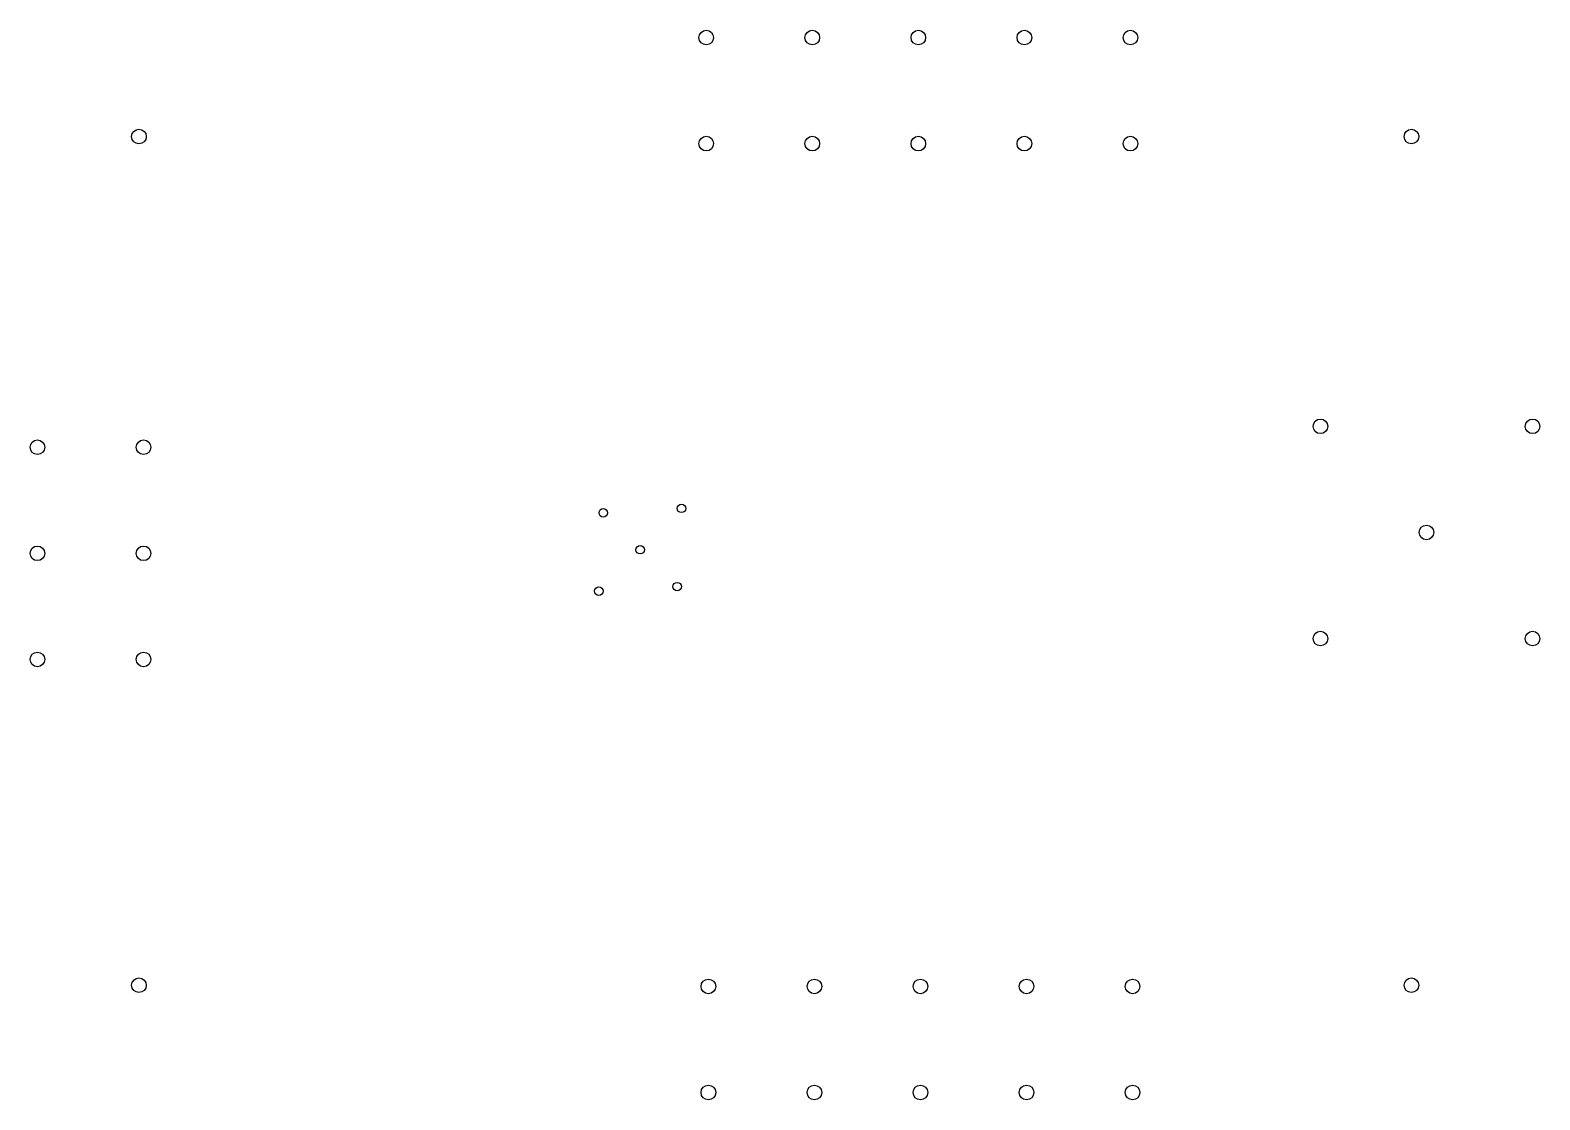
# Model space of a CAD drawing. Extents: x 0.3 to 1.72, y 0.29 to 1.3.
import ezdxf

# ---------------------------------------------------------------- set-up
doc = ezdxf.new("R2010")
doc.units = 0
doc.header["$MEASUREMENT"] = 0
doc.layers.add('BLACK', color=7, linetype='CONTINUOUS')

msp = doc.modelspace()

# ---------------------------------------------------------------- linework, layer by layer
at = {"layer": 'BLACK'}
for centre, radius in [((0.935, 1.2933), 0.00689), ((0.935, 1.2933), 0.00689), ((1.035, 1.2933), 0.00689), ((1.035, 1.2933), 0.00689), ((1.135, 1.2933), 0.00689), ((1.135, 1.2933), 0.00689), ((1.235, 1.2933), 0.00689), ((1.235, 1.2933), 0.00689), ((1.335, 1.2933), 0.00689), ((1.335, 1.2933), 0.00689), ((0.4, 1.2), 0.00689), ((0.4, 1.2), 0.00689), ((0.935, 1.1933), 0.00689), ((0.935, 1.1933), 0.00689), ((1.035, 1.1933), 0.00689), ((1.035, 1.1933), 0.00689), ((1.135, 1.1933), 0.00689), ((1.135, 1.1933), 0.00689), ((1.235, 1.1933), 0.00689), ((1.235, 1.1933), 0.00689), ((1.335, 1.1933), 0.00689), ((1.335, 1.1933), 0.00689), ((1.6, 1.2), 0.00689), ((1.6, 1.2), 0.00689), ((1.5142, 0.9268), 0.00689), ((1.5142, 0.9268), 0.00689), ((1.7142, 0.9268), 0.00689), ((1.7142, 0.9268), 0.00689), ((0.3043, 0.9071), 0.00689), ((0.3043, 0.9071), 0.00689), ((0.4043, 0.9071), 0.00689), ((0.4043, 0.9071), 0.00689), ((0.8379, 0.8453), 0.004), ((0.8379, 0.8453), 0.004), ((0.9117, 0.8495), 0.004), ((0.9117, 0.8495), 0.004), ((1.6142, 0.8268), 0.00689), ((1.6142, 0.8268), 0.00689), ((0.3043, 0.8071), 0.00689), ((0.3043, 0.8071), 0.00689), ((0.4043, 0.8071), 0.00689), ((0.4043, 0.8071), 0.00689), ((0.8727, 0.8105), 0.004), ((0.8727, 0.8105), 0.004), ((0.8337, 0.7715), 0.004), ((0.8337, 0.7715), 0.004), ((0.9075, 0.7757), 0.004), ((0.9075, 0.7757), 0.004), ((1.5142, 0.7268), 0.00689), ((1.5142, 0.7268), 0.00689), ((1.7142, 0.7268), 0.00689), ((1.7142, 0.7268), 0.00689), ((0.3043, 0.7071), 0.00689), ((0.3043, 0.7071), 0.00689), ((0.4043, 0.7071), 0.00689), ((0.4043, 0.7071), 0.00689), ((0.4, 0.4), 0.00689), ((0.4, 0.4), 0.00689), ((0.937, 0.3989), 0.00689), ((0.937, 0.3989), 0.00689), ((1.037, 0.3989), 0.00689), ((1.037, 0.3989), 0.00689), ((1.137, 0.3989), 0.00689), ((1.137, 0.3989), 0.00689), ((1.237, 0.3989), 0.00689), ((1.237, 0.3989), 0.00689), ((1.337, 0.3989), 0.00689), ((1.337, 0.3989), 0.00689), ((1.6, 0.4), 0.00689), ((1.6, 0.4), 0.00689), ((0.937, 0.2989), 0.00689), ((0.937, 0.2989), 0.00689), ((1.037, 0.2989), 0.00689), ((1.037, 0.2989), 0.00689), ((1.137, 0.2989), 0.00689), ((1.137, 0.2989), 0.00689), ((1.237, 0.2989), 0.00689), ((1.237, 0.2989), 0.00689), ((1.337, 0.2989), 0.00689), ((1.337, 0.2989), 0.00689)]:
    msp.add_circle(centre, radius, dxfattribs=at)

doc.saveas('drawing.dxf')
